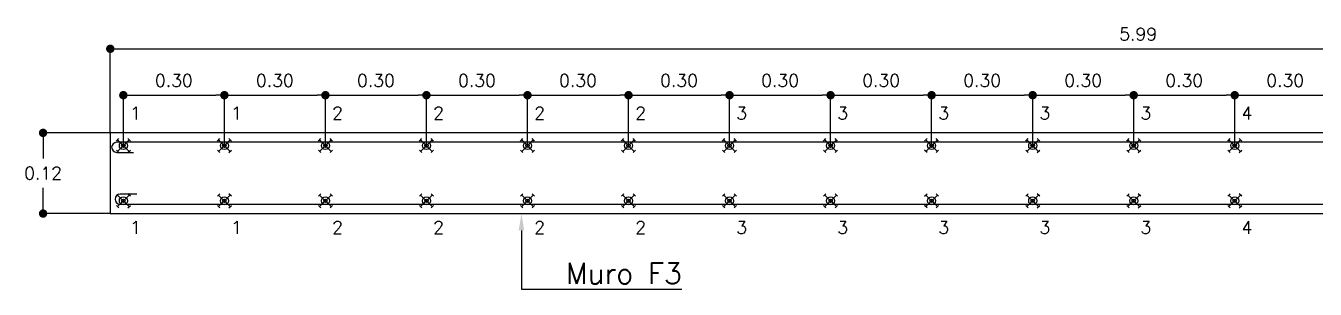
# Model space of a CAD drawing. Header units: millimetres. Extents: x -99999999 to 100000000, y -41 to 20.
# Drawn here: x 132.322 to 136.158, y -12.378 to -11.594 of the extents above; entities that cross this region are included whole.
import ezdxf
from ezdxf.enums import TextEntityAlignment as Align

# ---------------------------------------------------------------- set-up
doc = ezdxf.new("R2010")
doc.units = ezdxf.units.MM
doc.header["$LTSCALE"] = 0.01
doc.header["$PDMODE"] = 3
doc.linetypes.add('DASHED2', pattern=[0.375, 0.25, -0.125])
for name, color, linetype in [('FC_BORDES', 4, 'Continuous'), ('FC_COTAS', 1, 'Continuous'), ('FC_MALLA', 3, 'DASHED2'), ('FC_R-100', 12, 'Continuous'), ('FC_R-140', 2, 'Continuous'), ('FC_REFUERZO 2', 1, 'Continuous')]:
    doc.layers.add(name, color=color, linetype=linetype)
doc.layers.add('FC_REFUERZO HORIZONTAL 2', color=30, linetype='Continuous', true_color=0xff7f00)
doc.styles.add('FC_TEXT', font='romans.shx', dxfattribs={"height": 0.002})
doc.styles.add('FC_TEXT1', font='romans.shx')
doc.styles.add('ROMAND', font='romans.shx')
doc.dimstyles.new('FC_COTAS', dxfattribs={"dimtxt": 0.0015, "dimasz": 0.001, "dimexe": 0, "dimexo": 0, "dimgap": 0.001, "dimtad": 1, "dimtih": 1, "dimtoh": 1, "dimzin": 0, "dimdsep": 46, "dimtxsty": 'FC_TEXT1', "dimblk": 'DOT', "dimcen": 0.09, "dimclrd": 256, "dimclre": 256, "dimclrt": 256, "dimadec": 0, "dimazin": 0, "dimtfac": 1, "dimtix": 1, "dimtmove": 2, "dimatfit": 3, "dimfxl": 1.002, "dimtolj": 1, "dimtzin": 0, "dimlwd": -1, "dimarcsym": 0})

# ---------------------------------------------------------------- blocks, each defined once
blk = doc.blocks.new('*U693')
at = {"linetype": 'ByBlock', "lineweight": -2, "ltscale": 0.6}
blk.add_line((0, 0), (0.008, 0), dxfattribs=at)
for points in [[(0, 0.007), (0, 0)], [(0.008, 0), (0.0191, 0)]]:
    blk.add_lwpolyline(points, dxfattribs=at)
at = {"ltscale": 0.6}
blk.add_solid([(0.00033, 0.007), (0, 0.009), (-0.00033, 0.007)], dxfattribs=at)
at = {"layer": 'FC_R-140', "ltscale": 0.6, "style": 'ROMAND'}
blk.add_attdef('MURO', text='', height=0.0025, dxfattribs=at).set_placement((0.0191, 0.00315), align=Align.TOP_RIGHT)
blk = doc.blocks.new('*U198')
at = {"color": 0, "ltscale": 0.35}
for p, q in [((0.0172, -0.0172), (-0.0172, 0.0172)), ((0.0172, 0.0172), (-0.0172, -0.0172))]:
    blk.add_line(p, q, dxfattribs=at)
at = {"color": 0, "ltscale": 0.9}
blk.add_line((0.0137, -0.0208), (0.0208, -0.0137), dxfattribs=at)
for points in [[(-0.0208, 0.0137), (-0.0137, 0.0208)], [(0.0208, 0.0137), (0.0137, 0.0208)], [(-0.0137, -0.0208), (-0.0208, -0.0137)]]:
    blk.add_lwpolyline(points, dxfattribs=at)
at = {"color": 0}
for radius in [0.0119, 0.00516]:
    blk.add_circle((0, 0), radius, dxfattribs=at)
blk = doc.blocks.new('_Dot')
at = {"color": 0, "linetype": 'ByBlock', "lineweight": -2}
blk.add_line((-0.5, 0), (-1, 0), dxfattribs=at)
at = {"color": 0, "linetype": 'ByBlock', "const_width": 0.5}
blk.add_lwpolyline([(-0.25, 0, 1), (0.25, 0, 1)], format="xyb", close=True, dxfattribs=at)
blk = doc.blocks.new('*D798')
at = {"layer": 'Defpoints', "color": 0, "ltscale": 0.6, "transparency": 16777216}
for p in [(132.9131, -11.8007), (132.6126, -11.9507), (132.9131, -11.9507)]:
    blk.add_point(p, dxfattribs=at)
at = {"layer": 'FC_COTAS', "lineweight": -2, "ltscale": 0.6, "transparency": 16777216}
for p, q in [((132.6126, -11.9507), (132.6126, -11.8007)), ((132.9131, -11.9507), (132.9131, -11.8007))]:
    blk.add_line(p, q, dxfattribs=at)
at = {"layer": 'FC_COTAS', "ltscale": 0.6, "transparency": 16777216}
blk.add_line((132.6376, -11.8007), (132.8881, -11.8007), dxfattribs=at)
at = {"layer": 'FC_COTAS', "ltscale": 0.6, "transparency": 16777216, "xscale": 0.025, "yscale": 0.025, "zscale": 0.025, "rotation": 180}
blk.add_blockref('_Dot', (132.6126, -11.8007), dxfattribs=at)
at = {"layer": 'FC_COTAS', "ltscale": 0.6, "transparency": 16777216, "xscale": 0.025, "yscale": 0.025, "zscale": 0.025}
blk.add_blockref('_Dot', (132.9131, -11.8007), dxfattribs=at)
at = {"layer": 'FC_COTAS', "ltscale": 0.6, "transparency": 16777216, "insert": (132.7629, -11.7569), "char_height": 0.0375, "attachment_point": 5, "style": 'FC_TEXT1'}
blk.add_mtext('\\A1;0.30', dxfattribs=at)
blk = doc.blocks.new('*D799')
at = {"layer": 'Defpoints', "color": 0, "ltscale": 0.6, "transparency": 16777216}
for p in [(133.2137, -11.8007), (132.9131, -11.9507), (133.2137, -11.9507)]:
    blk.add_point(p, dxfattribs=at)
at = {"layer": 'FC_COTAS', "lineweight": -2, "ltscale": 0.6, "transparency": 16777216}
for p, q in [((132.9131, -11.9507), (132.9131, -11.8007)), ((133.2137, -11.9507), (133.2137, -11.8007))]:
    blk.add_line(p, q, dxfattribs=at)
at = {"layer": 'FC_COTAS', "ltscale": 0.6, "transparency": 16777216}
blk.add_line((132.9381, -11.8007), (133.1887, -11.8007), dxfattribs=at)
at = {"layer": 'FC_COTAS', "ltscale": 0.6, "transparency": 16777216, "xscale": 0.025, "yscale": 0.025, "zscale": 0.025, "rotation": 180}
blk.add_blockref('_Dot', (132.9131, -11.8007), dxfattribs=at)
at = {"layer": 'FC_COTAS', "ltscale": 0.6, "transparency": 16777216, "xscale": 0.025, "yscale": 0.025, "zscale": 0.025}
blk.add_blockref('_Dot', (133.2137, -11.8007), dxfattribs=at)
at = {"layer": 'FC_COTAS', "ltscale": 0.6, "transparency": 16777216, "insert": (133.0634, -11.7569), "char_height": 0.0375, "attachment_point": 5, "style": 'FC_TEXT1'}
blk.add_mtext('\\A1;0.30', dxfattribs=at)
blk = doc.blocks.new('*D800')
at = {"layer": 'Defpoints', "color": 0, "ltscale": 0.6, "transparency": 16777216}
for p in [(133.5142, -11.8007), (133.2137, -11.9507), (133.5142, -11.9507)]:
    blk.add_point(p, dxfattribs=at)
at = {"layer": 'FC_COTAS', "lineweight": -2, "ltscale": 0.6, "transparency": 16777216}
for p, q in [((133.2137, -11.9507), (133.2137, -11.8007)), ((133.5142, -11.9507), (133.5142, -11.8007))]:
    blk.add_line(p, q, dxfattribs=at)
at = {"layer": 'FC_COTAS', "ltscale": 0.6, "transparency": 16777216}
blk.add_line((133.2387, -11.8007), (133.4892, -11.8007), dxfattribs=at)
at = {"layer": 'FC_COTAS', "ltscale": 0.6, "transparency": 16777216, "xscale": 0.025, "yscale": 0.025, "zscale": 0.025, "rotation": 180}
blk.add_blockref('_Dot', (133.2137, -11.8007), dxfattribs=at)
at = {"layer": 'FC_COTAS', "ltscale": 0.6, "transparency": 16777216, "xscale": 0.025, "yscale": 0.025, "zscale": 0.025}
blk.add_blockref('_Dot', (133.5142, -11.8007), dxfattribs=at)
at = {"layer": 'FC_COTAS', "ltscale": 0.6, "transparency": 16777216, "insert": (133.364, -11.7569), "char_height": 0.0375, "attachment_point": 5, "style": 'FC_TEXT1'}
blk.add_mtext('\\A1;0.30', dxfattribs=at)
blk = doc.blocks.new('*D801')
at = {"layer": 'Defpoints', "color": 0, "ltscale": 0.6, "transparency": 16777216}
for p in [(133.8148, -11.8007), (133.5142, -11.9507), (133.8148, -11.9507)]:
    blk.add_point(p, dxfattribs=at)
at = {"layer": 'FC_COTAS', "lineweight": -2, "ltscale": 0.6, "transparency": 16777216}
for p, q in [((133.5142, -11.9507), (133.5142, -11.8007)), ((133.8148, -11.9507), (133.8148, -11.8007))]:
    blk.add_line(p, q, dxfattribs=at)
at = {"layer": 'FC_COTAS', "ltscale": 0.6, "transparency": 16777216}
blk.add_line((133.5392, -11.8007), (133.7898, -11.8007), dxfattribs=at)
at = {"layer": 'FC_COTAS', "ltscale": 0.6, "transparency": 16777216, "xscale": 0.025, "yscale": 0.025, "zscale": 0.025, "rotation": 180}
blk.add_blockref('_Dot', (133.5142, -11.8007), dxfattribs=at)
at = {"layer": 'FC_COTAS', "ltscale": 0.6, "transparency": 16777216, "xscale": 0.025, "yscale": 0.025, "zscale": 0.025}
blk.add_blockref('_Dot', (133.8148, -11.8007), dxfattribs=at)
at = {"layer": 'FC_COTAS', "ltscale": 0.6, "transparency": 16777216, "insert": (133.6645, -11.7569), "char_height": 0.0375, "attachment_point": 5, "style": 'FC_TEXT1'}
blk.add_mtext('\\A1;0.30', dxfattribs=at)
blk = doc.blocks.new('*D802')
at = {"layer": 'Defpoints', "color": 0, "ltscale": 0.6, "transparency": 16777216}
for p in [(134.1153, -11.8007), (133.8148, -11.9507), (134.1153, -11.9507)]:
    blk.add_point(p, dxfattribs=at)
at = {"layer": 'FC_COTAS', "lineweight": -2, "ltscale": 0.6, "transparency": 16777216}
for p, q in [((133.8148, -11.9507), (133.8148, -11.8007)), ((134.1153, -11.9507), (134.1153, -11.8007))]:
    blk.add_line(p, q, dxfattribs=at)
at = {"layer": 'FC_COTAS', "ltscale": 0.6, "transparency": 16777216}
blk.add_line((133.8398, -11.8007), (134.0903, -11.8007), dxfattribs=at)
at = {"layer": 'FC_COTAS', "ltscale": 0.6, "transparency": 16777216, "xscale": 0.025, "yscale": 0.025, "zscale": 0.025, "rotation": 180}
blk.add_blockref('_Dot', (133.8148, -11.8007), dxfattribs=at)
at = {"layer": 'FC_COTAS', "ltscale": 0.6, "transparency": 16777216, "xscale": 0.025, "yscale": 0.025, "zscale": 0.025}
blk.add_blockref('_Dot', (134.1153, -11.8007), dxfattribs=at)
at = {"layer": 'FC_COTAS', "ltscale": 0.6, "transparency": 16777216, "insert": (133.965, -11.7569), "char_height": 0.0375, "attachment_point": 5, "style": 'FC_TEXT1'}
blk.add_mtext('\\A1;0.30', dxfattribs=at)
blk = doc.blocks.new('*D803')
at = {"layer": 'Defpoints', "color": 0, "ltscale": 0.6, "transparency": 16777216}
for p in [(134.4158, -11.8007), (134.1153, -11.9507), (134.4158, -11.9507)]:
    blk.add_point(p, dxfattribs=at)
at = {"layer": 'FC_COTAS', "lineweight": -2, "ltscale": 0.6, "transparency": 16777216}
for p, q in [((134.1153, -11.9507), (134.1153, -11.8007)), ((134.4158, -11.9507), (134.4158, -11.8007))]:
    blk.add_line(p, q, dxfattribs=at)
at = {"layer": 'FC_COTAS', "ltscale": 0.6, "transparency": 16777216}
blk.add_line((134.1403, -11.8007), (134.3908, -11.8007), dxfattribs=at)
at = {"layer": 'FC_COTAS', "ltscale": 0.6, "transparency": 16777216, "xscale": 0.025, "yscale": 0.025, "zscale": 0.025, "rotation": 180}
blk.add_blockref('_Dot', (134.1153, -11.8007), dxfattribs=at)
at = {"layer": 'FC_COTAS', "ltscale": 0.6, "transparency": 16777216, "xscale": 0.025, "yscale": 0.025, "zscale": 0.025}
blk.add_blockref('_Dot', (134.4158, -11.8007), dxfattribs=at)
at = {"layer": 'FC_COTAS', "ltscale": 0.6, "transparency": 16777216, "insert": (134.2656, -11.7569), "char_height": 0.0375, "attachment_point": 5, "style": 'FC_TEXT1'}
blk.add_mtext('\\A1;0.30', dxfattribs=at)
blk = doc.blocks.new('*D804')
at = {"layer": 'Defpoints', "color": 0, "ltscale": 0.6, "transparency": 16777216}
for p in [(134.7164, -11.8007), (134.4158, -11.9507), (134.7164, -11.9507)]:
    blk.add_point(p, dxfattribs=at)
at = {"layer": 'FC_COTAS', "lineweight": -2, "ltscale": 0.6, "transparency": 16777216}
for p, q in [((134.4158, -11.9507), (134.4158, -11.8007)), ((134.7164, -11.9507), (134.7164, -11.8007))]:
    blk.add_line(p, q, dxfattribs=at)
at = {"layer": 'FC_COTAS', "ltscale": 0.6, "transparency": 16777216}
blk.add_line((134.4408, -11.8007), (134.6914, -11.8007), dxfattribs=at)
at = {"layer": 'FC_COTAS', "ltscale": 0.6, "transparency": 16777216, "xscale": 0.025, "yscale": 0.025, "zscale": 0.025, "rotation": 180}
blk.add_blockref('_Dot', (134.4158, -11.8007), dxfattribs=at)
at = {"layer": 'FC_COTAS', "ltscale": 0.6, "transparency": 16777216, "xscale": 0.025, "yscale": 0.025, "zscale": 0.025}
blk.add_blockref('_Dot', (134.7164, -11.8007), dxfattribs=at)
at = {"layer": 'FC_COTAS', "ltscale": 0.6, "transparency": 16777216, "insert": (134.5661, -11.7569), "char_height": 0.0375, "attachment_point": 5, "style": 'FC_TEXT1'}
blk.add_mtext('\\A1;0.30', dxfattribs=at)
blk = doc.blocks.new('*D805')
at = {"layer": 'Defpoints', "color": 0, "ltscale": 0.6, "transparency": 16777216}
for p in [(135.0169, -11.8007), (134.7164, -11.9507), (135.0169, -11.9507)]:
    blk.add_point(p, dxfattribs=at)
at = {"layer": 'FC_COTAS', "lineweight": -2, "ltscale": 0.6, "transparency": 16777216}
for p, q in [((134.7164, -11.9507), (134.7164, -11.8007)), ((135.0169, -11.9507), (135.0169, -11.8007))]:
    blk.add_line(p, q, dxfattribs=at)
at = {"layer": 'FC_COTAS', "ltscale": 0.6, "transparency": 16777216}
blk.add_line((134.7414, -11.8007), (134.9919, -11.8007), dxfattribs=at)
at = {"layer": 'FC_COTAS', "ltscale": 0.6, "transparency": 16777216, "xscale": 0.025, "yscale": 0.025, "zscale": 0.025, "rotation": 180}
blk.add_blockref('_Dot', (134.7164, -11.8007), dxfattribs=at)
at = {"layer": 'FC_COTAS', "ltscale": 0.6, "transparency": 16777216, "xscale": 0.025, "yscale": 0.025, "zscale": 0.025}
blk.add_blockref('_Dot', (135.0169, -11.8007), dxfattribs=at)
at = {"layer": 'FC_COTAS', "ltscale": 0.6, "transparency": 16777216, "insert": (134.8667, -11.7569), "char_height": 0.0375, "attachment_point": 5, "style": 'FC_TEXT1'}
blk.add_mtext('\\A1;0.30', dxfattribs=at)
blk = doc.blocks.new('*D806')
at = {"layer": 'Defpoints', "color": 0, "ltscale": 0.6, "transparency": 16777216}
for p in [(135.3175, -11.8007), (135.0169, -11.9507), (135.3175, -11.9507)]:
    blk.add_point(p, dxfattribs=at)
at = {"layer": 'FC_COTAS', "lineweight": -2, "ltscale": 0.6, "transparency": 16777216}
for p, q in [((135.0169, -11.9507), (135.0169, -11.8007)), ((135.3175, -11.9507), (135.3175, -11.8007))]:
    blk.add_line(p, q, dxfattribs=at)
at = {"layer": 'FC_COTAS', "ltscale": 0.6, "transparency": 16777216}
blk.add_line((135.0419, -11.8007), (135.2925, -11.8007), dxfattribs=at)
at = {"layer": 'FC_COTAS', "ltscale": 0.6, "transparency": 16777216, "xscale": 0.025, "yscale": 0.025, "zscale": 0.025, "rotation": 180}
blk.add_blockref('_Dot', (135.0169, -11.8007), dxfattribs=at)
at = {"layer": 'FC_COTAS', "ltscale": 0.6, "transparency": 16777216, "xscale": 0.025, "yscale": 0.025, "zscale": 0.025}
blk.add_blockref('_Dot', (135.3175, -11.8007), dxfattribs=at)
at = {"layer": 'FC_COTAS', "ltscale": 0.6, "transparency": 16777216, "insert": (135.1672, -11.7569), "char_height": 0.0375, "attachment_point": 5, "style": 'FC_TEXT1'}
blk.add_mtext('\\A1;0.30', dxfattribs=at)
blk = doc.blocks.new('*D807')
at = {"layer": 'Defpoints', "color": 0, "ltscale": 0.6, "transparency": 16777216}
for p in [(135.618, -11.8007), (135.3175, -11.9507), (135.618, -11.9507)]:
    blk.add_point(p, dxfattribs=at)
at = {"layer": 'FC_COTAS', "lineweight": -2, "ltscale": 0.6, "transparency": 16777216}
for p, q in [((135.3175, -11.9507), (135.3175, -11.8007)), ((135.618, -11.9507), (135.618, -11.8007))]:
    blk.add_line(p, q, dxfattribs=at)
at = {"layer": 'FC_COTAS', "ltscale": 0.6, "transparency": 16777216}
blk.add_line((135.3425, -11.8007), (135.593, -11.8007), dxfattribs=at)
at = {"layer": 'FC_COTAS', "ltscale": 0.6, "transparency": 16777216, "xscale": 0.025, "yscale": 0.025, "zscale": 0.025, "rotation": 180}
blk.add_blockref('_Dot', (135.3175, -11.8007), dxfattribs=at)
at = {"layer": 'FC_COTAS', "ltscale": 0.6, "transparency": 16777216, "xscale": 0.025, "yscale": 0.025, "zscale": 0.025}
blk.add_blockref('_Dot', (135.618, -11.8007), dxfattribs=at)
at = {"layer": 'FC_COTAS', "ltscale": 0.6, "transparency": 16777216, "insert": (135.4677, -11.7569), "char_height": 0.0375, "attachment_point": 5, "style": 'FC_TEXT1'}
blk.add_mtext('\\A1;0.30', dxfattribs=at)
blk = doc.blocks.new('*D808')
at = {"layer": 'Defpoints', "color": 0, "ltscale": 0.6, "transparency": 16777216}
for p in [(135.9185, -11.8007), (135.618, -11.9507), (135.9185, -11.9507)]:
    blk.add_point(p, dxfattribs=at)
at = {"layer": 'FC_COTAS', "lineweight": -2, "ltscale": 0.6, "transparency": 16777216}
for p, q in [((135.618, -11.9507), (135.618, -11.8007)), ((135.9185, -11.9507), (135.9185, -11.8007))]:
    blk.add_line(p, q, dxfattribs=at)
at = {"layer": 'FC_COTAS', "ltscale": 0.6, "transparency": 16777216}
blk.add_line((135.643, -11.8007), (135.8935, -11.8007), dxfattribs=at)
at = {"layer": 'FC_COTAS', "ltscale": 0.6, "transparency": 16777216, "xscale": 0.025, "yscale": 0.025, "zscale": 0.025, "rotation": 180}
blk.add_blockref('_Dot', (135.618, -11.8007), dxfattribs=at)
at = {"layer": 'FC_COTAS', "ltscale": 0.6, "transparency": 16777216, "xscale": 0.025, "yscale": 0.025, "zscale": 0.025}
blk.add_blockref('_Dot', (135.9185, -11.8007), dxfattribs=at)
at = {"layer": 'FC_COTAS', "ltscale": 0.6, "transparency": 16777216, "insert": (135.7683, -11.7569), "char_height": 0.0375, "attachment_point": 5, "style": 'FC_TEXT1'}
blk.add_mtext('\\A1;0.30', dxfattribs=at)
blk = doc.blocks.new('*D809')
at = {"layer": 'Defpoints', "color": 0, "ltscale": 0.6, "transparency": 16777216}
for p in [(136.2191, -11.8007), (135.9185, -11.9507), (136.2191, -11.9507)]:
    blk.add_point(p, dxfattribs=at)
at = {"layer": 'FC_COTAS', "lineweight": -2, "ltscale": 0.6, "transparency": 16777216}
for p, q in [((135.9185, -11.9507), (135.9185, -11.8007)), ((136.2191, -11.9507), (136.2191, -11.8007))]:
    blk.add_line(p, q, dxfattribs=at)
at = {"layer": 'FC_COTAS', "ltscale": 0.6, "transparency": 16777216}
blk.add_line((135.9435, -11.8007), (136.1941, -11.8007), dxfattribs=at)
at = {"layer": 'FC_COTAS', "ltscale": 0.6, "transparency": 16777216, "xscale": 0.025, "yscale": 0.025, "zscale": 0.025, "rotation": 180}
blk.add_blockref('_Dot', (135.9185, -11.8007), dxfattribs=at)
at = {"layer": 'FC_COTAS', "ltscale": 0.6, "transparency": 16777216, "xscale": 0.025, "yscale": 0.025, "zscale": 0.025}
blk.add_blockref('_Dot', (136.2191, -11.8007), dxfattribs=at)
at = {"layer": 'FC_COTAS', "ltscale": 0.6, "transparency": 16777216, "insert": (136.0688, -11.7569), "char_height": 0.0375, "attachment_point": 5, "style": 'FC_TEXT1'}
blk.add_mtext('\\A1;0.30', dxfattribs=at)
blk = doc.blocks.new('*D833')
at = {"layer": 'Defpoints', "color": 0, "ltscale": 0.6, "transparency": 16777216}
for p in [(132.3738, -11.9127), (132.5738, -11.9127), (132.5738, -12.1527)]:
    blk.add_point(p, dxfattribs=at)
at = {"layer": 'FC_COTAS', "lineweight": -2, "ltscale": 0.6, "transparency": 16777216}
for p, q in [((132.5738, -11.9127), (132.3738, -11.9127)), ((132.5738, -12.1527), (132.3738, -12.1527))]:
    blk.add_line(p, q, dxfattribs=at)
at = {"layer": 'FC_COTAS', "ltscale": 0.6, "transparency": 16777216}
for p, q in [((132.3738, -11.9377), (132.3738, -11.9889)), ((132.3738, -12.1277), (132.3738, -12.0764))]:
    blk.add_line(p, q, dxfattribs=at)
at = {"layer": 'FC_COTAS', "ltscale": 0.6, "transparency": 16777216, "xscale": 0.025, "yscale": 0.025, "zscale": 0.025}
for p, rotation in [((132.3738, -11.9127), 90), ((132.3738, -12.1527), 270)]:
    blk.add_blockref('_Dot', p, dxfattribs=dict(at, rotation=rotation))
at = {"layer": 'FC_COTAS', "ltscale": 0.6, "transparency": 16777216, "insert": (132.3738, -12.0327), "char_height": 0.0375, "attachment_point": 5, "style": 'FC_TEXT1'}
blk.add_mtext('\\A1;0.12', dxfattribs=at)
blk = doc.blocks.new('*D835')
at = {"layer": 'Defpoints', "color": 0, "ltscale": 0.6, "transparency": 16777216}
for p in [(138.6888, -11.6627), (132.5738, -11.9127), (138.6888, -11.9127)]:
    blk.add_point(p, dxfattribs=at)
at = {"layer": 'FC_COTAS', "lineweight": -2, "ltscale": 0.6, "transparency": 16777216}
for p, q in [((132.5738, -11.9127), (132.5738, -11.6627)), ((138.6888, -11.9127), (138.6888, -11.6627))]:
    blk.add_line(p, q, dxfattribs=at)
at = {"layer": 'FC_COTAS', "ltscale": 0.6, "transparency": 16777216}
blk.add_line((132.5988, -11.6627), (138.6638, -11.6627), dxfattribs=at)
at = {"layer": 'FC_COTAS', "ltscale": 0.6, "transparency": 16777216, "xscale": 0.025, "yscale": 0.025, "zscale": 0.025, "rotation": 180}
blk.add_blockref('_Dot', (132.5738, -11.6627), dxfattribs=at)
at = {"layer": 'FC_COTAS', "ltscale": 0.6, "transparency": 16777216, "xscale": 0.025, "yscale": 0.025, "zscale": 0.025}
blk.add_blockref('_Dot', (138.6888, -11.6627), dxfattribs=at)
at = {"layer": 'FC_COTAS', "ltscale": 0.6, "transparency": 16777216, "insert": (135.6313, -11.6189), "char_height": 0.0375, "attachment_point": 5, "style": 'FC_TEXT1'}
blk.add_mtext('\\A1;5.99', dxfattribs=at)
blk = doc.blocks.new('*U837')
at = {"layer": 'FC_MALLA', "color": 0, "linetype": 'Continuous'}
blk.add_lwpolyline([(-0.03, 0.05), (-0.03, 0, 0.998567), (0, 0), (0, 6.067, 0.998567), (-0.03, 6.067), (-0.03, 6.017)], format="xyb", dxfattribs=at)

msp = doc.modelspace()

# ---------------------------------------------------------------- linework, layer by layer
at = {"layer": 'FC_BORDES', "ltscale": 0.6}
msp.add_lwpolyline([(132.5738, -12.1527), (138.6888, -12.1527), (138.6888, -11.9127), (132.5738, -11.9127)], close=True, dxfattribs=at)

# ---------------------------------------------------------------- block references
at = {"layer": 'FC_COTAS', "ltscale": 0.6, "xscale": 25, "yscale": 25, "zscale": 25}
msp.add_blockref('*U693', (133.7968, -12.3776), dxfattribs=at).add_auto_attribs({'MURO': 'Muro F3'})
at = {"layer": 'FC_REFUERZO 2', "ltscale": 0.6}
for p in [(132.6126, -11.9507), (132.9131, -11.9507), (133.2137, -11.9507), (133.5142, -11.9507), (133.8148, -11.9507), (134.1153, -11.9507), (134.4158, -11.9507), (134.7164, -11.9507), (135.0169, -11.9507), (135.3175, -11.9507), (135.618, -11.9507), (135.9185, -11.9507), (132.6126, -12.1147), (132.9131, -12.1147), (133.2137, -12.1147), (133.5142, -12.1147), (133.8148, -12.1147), (134.1153, -12.1147), (134.4158, -12.1147), (134.7164, -12.1147), (135.0169, -12.1147), (135.3175, -12.1147), (135.618, -12.1147), (135.9185, -12.1147)]:
    msp.add_blockref('*U198', p, dxfattribs=at)
at = {"layer": 'FC_REFUERZO HORIZONTAL 2', "ltscale": 0.6}
for p, rotation in [((138.6598, -11.9407), 90), ((132.6028, -12.1247), 270)]:
    msp.add_blockref('*U837', p, dxfattribs=dict(at, rotation=rotation))

# ---------------------------------------------------------------- texts
at = {"layer": 'FC_R-100', "ltscale": 0.6, "style": 'FC_TEXT'}
for s, p in [('1', (132.6326, -11.8727)), ('1', (132.9331, -11.8727)), ('2', (133.2337, -11.8727)), ('2', (133.5342, -11.8727)), ('2', (133.8348, -11.8727)), ('2', (134.1353, -11.8727)), ('3', (134.4358, -11.8727)), ('3', (134.7364, -11.8727)), ('3', (135.0369, -11.8727)), ('3', (135.3375, -11.8727)), ('3', (135.638, -11.8727)), ('4', (135.9385, -11.8727)), ('1', (132.6326, -12.2127)), ('1', (132.9331, -12.2127)), ('2', (133.2337, -12.2127)), ('2', (133.5342, -12.2127)), ('2', (133.8348, -12.2127)), ('2', (134.1353, -12.2127)), ('3', (134.4358, -12.2127)), ('3', (134.7364, -12.2127)), ('3', (135.0369, -12.2127)), ('3', (135.3375, -12.2127)), ('3', (135.638, -12.2127)), ('4', (135.9385, -12.2127))]:
    msp.add_text(s, height=0.0375, dxfattribs=at).set_placement(p)

# ---------------------------------------------------------------- dimensions: what is measured, and where the dimension line sits
at = {"layer": 'FC_COTAS', "ltscale": 0.6}
dim = msp.add_linear_dim(base=(138.6888, -11.6627), p1=(132.5738, -11.9127), p2=(138.6888, -11.9127), text='5.99', dimstyle='FC_COTAS', override={"dimscale": 0, "dimtxt": 0.0015, "dimasz": 0.001, "dimblk1": 'Dot', "dimblk2": 'Dot', "dimsah": 1, "dimtix": 1, "dimtofl": 1, "dimtmove": 2, "dimatfit": 3}, dxfattribs=at)
dim.commit()
dim.dimension.update_dxf_attribs({"geometry": '*D835', "text_midpoint": (135.6313, -11.6189)})
for base, p1, p2, picture, middle in [((132.9131, -11.8007), (132.6126, -11.9507), (132.9131, -11.9507), '*D798', (132.7629, -11.7569)), ((133.2137, -11.8007), (132.9131, -11.9507), (133.2137, -11.9507), '*D799', (133.0634, -11.7569)), ((133.5142, -11.8007), (133.2137, -11.9507), (133.5142, -11.9507), '*D800', (133.364, -11.7569)), ((133.8148, -11.8007), (133.5142, -11.9507), (133.8148, -11.9507), '*D801', (133.6645, -11.7569)), ((134.1153, -11.8007), (133.8148, -11.9507), (134.1153, -11.9507), '*D802', (133.965, -11.7569)), ((134.4158, -11.8007), (134.1153, -11.9507), (134.4158, -11.9507), '*D803', (134.2656, -11.7569)), ((134.7164, -11.8007), (134.4158, -11.9507), (134.7164, -11.9507), '*D804', (134.5661, -11.7569)), ((135.0169, -11.8007), (134.7164, -11.9507), (135.0169, -11.9507), '*D805', (134.8667, -11.7569)), ((135.3175, -11.8007), (135.0169, -11.9507), (135.3175, -11.9507), '*D806', (135.1672, -11.7569)), ((135.618, -11.8007), (135.3175, -11.9507), (135.618, -11.9507), '*D807', (135.4677, -11.7569)), ((135.9185, -11.8007), (135.618, -11.9507), (135.9185, -11.9507), '*D808', (135.7683, -11.7569)), ((136.2191, -11.8007), (135.9185, -11.9507), (136.2191, -11.9507), '*D809', (136.0688, -11.7569))]:
    dim = msp.add_linear_dim(base=base, p1=p1, p2=p2, dimstyle='FC_COTAS', override={"dimscale": 0, "dimtxt": 0.0015, "dimasz": 0.001, "dimblk1": 'Dot', "dimblk2": 'Dot', "dimsah": 1, "dimtix": 1, "dimtofl": 1, "dimtmove": 2, "dimatfit": 3}, dxfattribs=at)
    dim.commit()
    dim.dimension.update_dxf_attribs({"geometry": picture, "text_midpoint": middle})
dim = msp.add_linear_dim(base=(132.3738, -11.9127), p1=(132.5738, -12.1527), p2=(132.5738, -11.9127), angle=90, text='0.12', dimstyle='FC_COTAS', override={"dimscale": 0, "dimtxt": 0.0015, "dimasz": 0.001, "dimblk1": 'Dot', "dimblk2": 'Dot', "dimsah": 1, "dimtix": 1, "dimtofl": 1, "dimtmove": 2, "dimatfit": 3}, dxfattribs=at)
dim.commit()
dim.dimension.update_dxf_attribs({"geometry": '*D833', "text_midpoint": (132.3738, -12.0327)})

doc.saveas('drawing.dxf')
